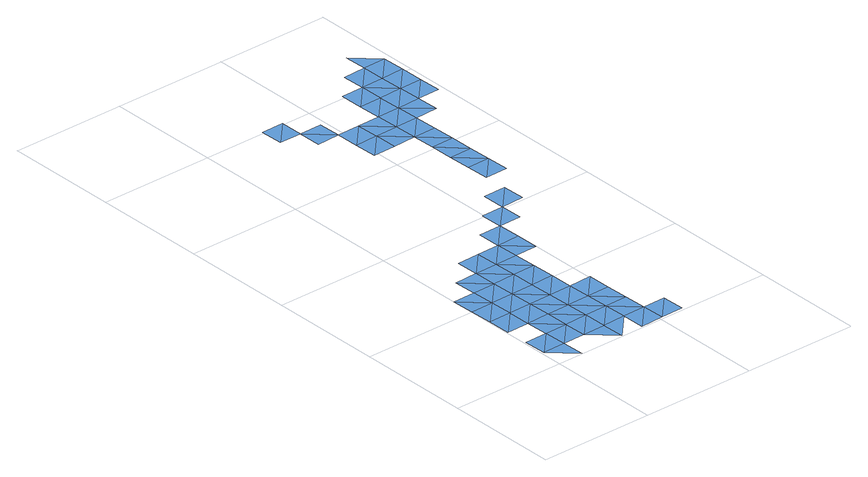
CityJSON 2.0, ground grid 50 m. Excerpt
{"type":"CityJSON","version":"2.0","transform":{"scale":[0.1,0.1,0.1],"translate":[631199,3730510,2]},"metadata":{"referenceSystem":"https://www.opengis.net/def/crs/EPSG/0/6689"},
"CityObjects":{
"waterbody1":{"type":"WaterBody","attributes":{"name":"福岡県津波浸水想定図","class":"1140","function":"2","WaterBodyTsunamiRiskAttribute.description":"1","WaterBodyTsunamiRiskAttribute.rank":"3"},"geometry":[{"type":"MultiSurface","lod":"1","boundaries":[[[0,1,2]],[[2,3,4]],[[2,1,3]],[[5,6,7]],[[8,9,3]],[[5,10,6]],[[8,11,9]],[[9,12,13]],[[9,11,12]],[[14,15,8]],[[8,15,11]],[[16,17,10]],[[14,18,15]],[[11,19,12]],[[15,19,11]],[[16,20,17]],[[18,21,22]],[[18,23,15]],[[12,19,24]],[[23,19,15]],[[23,18,22]],[[25,22,26]],[[20,27,28]],[[29,19,23]],[[30,27,20]],[[25,23,22]],[[25,26,31]],[[32,23,25]],[[33,27,30]],[[34,33,30]],[[35,33,36]],[[33,37,36]],[[38,39,36]],[[36,40,38]],[[41,42,43]],[[41,43,44]],[[45,41,44]],[[46,47,41]],[[41,45,46]],[[47,46,48]],[[49,48,46]],[[46,45,50]],[[50,49,46]],[[45,51,50]],[[52,49,53]],[[53,49,54]],[[55,56,53]],[[57,55,53]],[[58,59,56]],[[58,56,55]]]}]},
"waterbody2":{"type":"WaterBody","attributes":{"name":"福岡県津波浸水想定図","class":"1140","function":"2","WaterBodyTsunamiRiskAttribute.description":"1","WaterBodyTsunamiRiskAttribute.rank":"4"},"geometry":[{"type":"MultiSurface","lod":"1","boundaries":[[[13,60,61]],[[61,9,13]],[[7,60,5]],[[5,60,13]],[[62,5,13]],[[21,18,14]],[[13,12,62]],[[63,64,65]],[[63,66,64]],[[42,47,67]],[[41,47,42]],[[52,68,48]],[[52,48,49]],[[69,68,70]],[[70,68,52]],[[70,52,53]],[[53,56,70]],[[70,59,71]],[[56,59,70]],[[58,72,59]]]}]},
"waterbody3":{"type":"WaterBody","attributes":{"name":"福岡県津波浸水想定図","class":"1140","function":"2","WaterBodyTsunamiRiskAttribute.description":"1","WaterBodyTsunamiRiskAttribute.rank":"2"},"geometry":[{"type":"MultiSurface","lod":"1","boundaries":[[[8,3,1]],[[1,14,8]],[[16,10,5]],[[5,62,16]],[[12,24,62]],[[24,73,62]],[[62,74,16]],[[74,20,16]],[[62,73,74]],[[24,19,75]],[[24,76,73]],[[20,74,30]],[[75,19,29]],[[75,76,24]],[[32,29,23]],[[77,25,31]],[[78,29,32]],[[31,79,77]],[[80,33,34]],[[33,80,37]],[[38,81,82]],[[83,81,38]],[[66,84,67]],[[85,66,67]],[[86,87,88]],[[89,86,88]],[[87,90,88]],[[91,89,92]],[[93,45,91]],[[89,88,92]],[[91,92,93]],[[45,93,51]],[[94,49,50]],[[94,54,49]],[[53,54,57]],[[57,54,95]]]}]},
"waterbody4":{"type":"WaterBody","attributes":{"name":"福岡県津波浸水想定図","class":"1140","function":"2","WaterBodyTsunamiRiskAttribute.description":"1","WaterBodyTsunamiRiskAttribute.rank":"1"},"geometry":[{"type":"MultiSurface","lod":"1","boundaries":[[[74,73,96]],[[30,74,96]],[[73,76,96]],[[75,29,97]],[[30,96,34]],[[29,78,97]]]}]}
},
"vertices":[
[113,1,2],[111,101,2],[11,99,2],[109,201,2],[9,199,2],[103,501,2],[1,599,2],[3,499,2],[209,203,2],[107,301,2],[101,601,2],[207,303,2],[205,403,2],[105,401,2],[211,103,2],[309,205,2],[201,603,2],[99,701,2],[311,105,2],[307,305,2],[199,703,2],[313,5,2],[411,107,2],[409,207,2],[305,405,2],[511,109,2],[413,7,2],[297,805,2],[198,803,2],[407,307,2],[299,705,2],[513,9,2],[509,209,2],[397,807,2],[399,707,2],[395,907,2],[495,909,2],[497,809,2],[593,1010,2],[494,1008,2],[595,911,2],[580,1710,1],[480,1708,1],[482,1608,1],[582,1610,1],[682,1612,1],[680,1712,1],[578,1810,1],[678,1812,1],[778,1814,1],[780,1714,1],[782,1614,1],[776,1914,1],[876,1916,2],[878,1816,2],[974,2018,2],[874,2016,2],[976,1918,2],[972,2118,2],[872,2116,2],
[5,399,2],[7,299,2],[203,503,2],[276,1904,4],[374,2006,4],[274,2004,4],[376,1906,1],[478,1808,1],[676,1912,1],[674,2012,1],[774,2014,2],[772,2114,2],[870,2216,2],
[303,505,2],[301,605,2],[405,407,2],[403,507,2],[611,111,2],[507,309,2],[613,11,2],[499,709,2],[692,1112,2],[592,1110,2],[694,1012,2],[378,1806,1],[476,1908,1],[688,1312,1],[690,1212,2],[788,1314,1],[686,1412,1],[790,1214,2],[684,1512,2],[786,1414,1],[784,1514,2],[880,1716,2],[978,1818,2],
[401,607,2],[505,409,2]
]}
